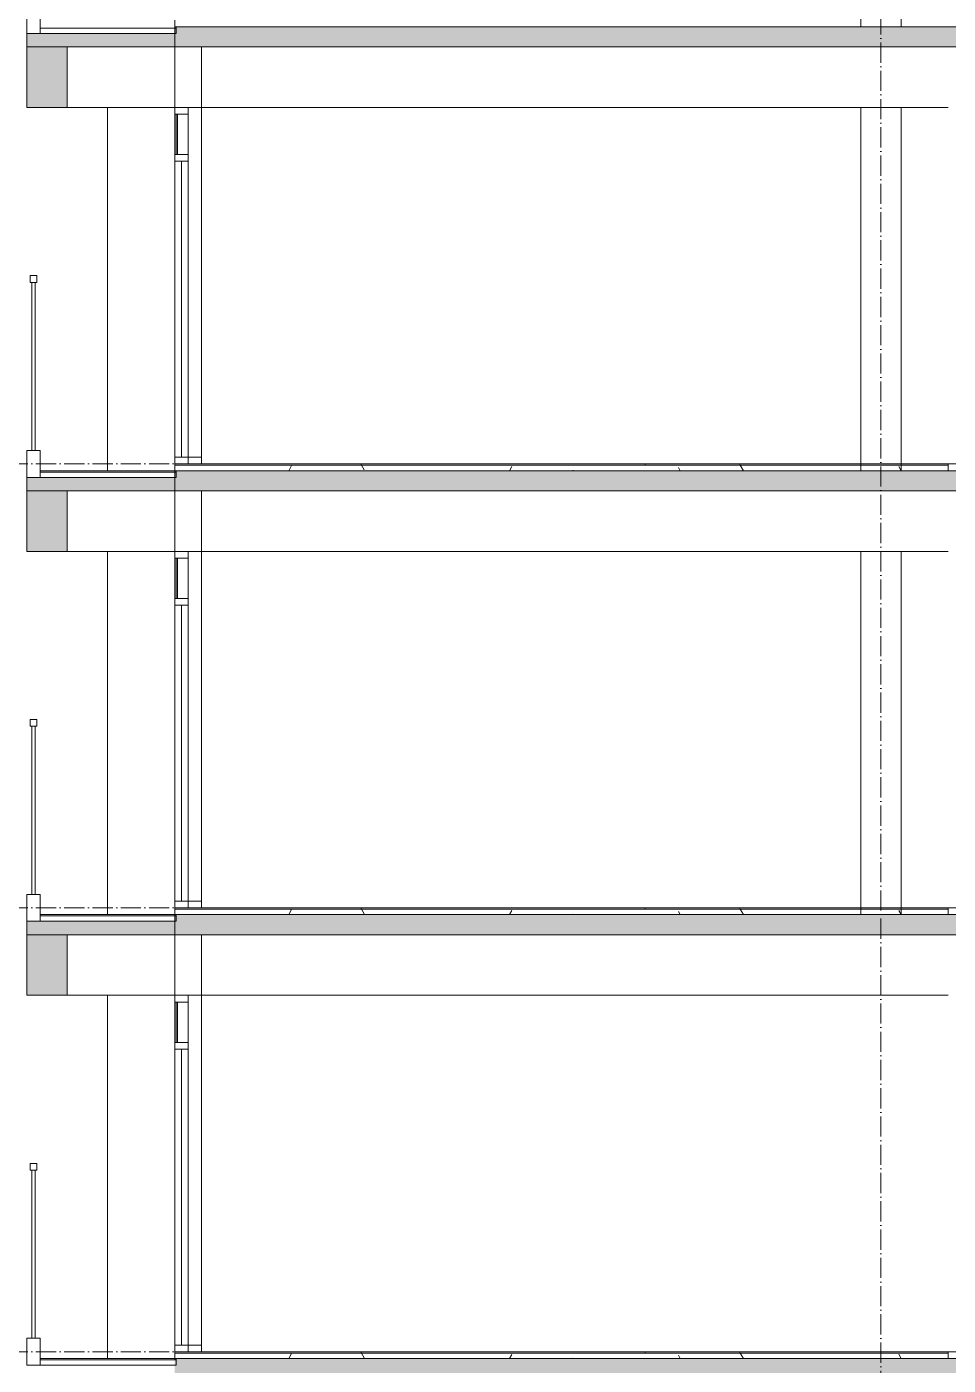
# Model space of a CAD drawing. Header units: millimetres. Extents: x -7075 to 54747, y -13937 to 93540.
# Drawn here: x 0 to 6850, y 21800 to 31750 of the extents above; entities that cross this region are included whole.
import ezdxf

# ---------------------------------------------------------------- set-up
doc = ezdxf.new("R2010")
doc.units = ezdxf.units.MM
doc.linetypes.add('Grid Line', pattern=[4.2, 3, -0.6, 0, -0.6])
for name, color, linetype, lineweight in [('A-FLOR-HRAL', 41, 'Continuous', 5), ('CUA', 31, 'Continuous', 9), ('NET CAT', 3, 'Continuous', 5), ('NET CATConcrete', 3, 'Continuous', 5), ('NET THAY 1', 41, 'Continuous', 5), ('NET THAY 2', 55, 'Continuous', 5), ('NET-CAT', 3, 'Continuous', 15), ('NET-THAY', 2, 'Continuous', 9), ('TRUC', 225, 'Continuous', 5)]:
    doc.layers.add(name, color=color, linetype=linetype, lineweight=lineweight)
pattern_1 = [(0, (19236.3, 39800), (812.8, 203.2), [67.056, -542.544, 67.056, -542.544, -3251.2]), (0, (19236.3, 39800), (812.8, 203.2), [-1219.2, 67.056, -1152.144, 67.056, -542.544, -1422.4]), (0, (19236.3, 39800), (812.8, 203.2), [-3048, 67.056, -339.344, 67.056, -948.944]), (120, (19541.1, 39901.6), (-582.3764, 602.3054), [67.056, -542.544, 67.056, -3793.744]), (120, (19541.1, 39901.6), (-582.3764, 602.3054), [-676.656, -542.544, 67.056, -1152.144, -2032]), (120, (19541.1, 39901.6), (-582.3764, 602.3054), [-2438.4, 67.056, -542.544, 67.056, -1355.344]), (120, (19541.1, 39901.6), (-582.3764, 602.3054), [-3115.056, -339.344, 67.056, -948.944]), (240, (19642.7, 40308), (-230.4236, -805.5054), [67.056, -542.544, 67.056, -3793.744]), (240, (19642.7, 40308), (-230.4236, -805.5054), [-676.656, -542.544, 67.056, -1152.144, -2032]), (240, (19642.7, 40308), (-230.4236, -805.5054), [-2438.4, 67.056, -542.544, 67.056, -1355.344]), (240, (19642.7, 40308), (-230.4236, -805.5054), [-3115.056, -339.344, 67.056, -948.944])]
pattern_2 = [(0, (19236.3, 43100), (812.8, 203.2), [67.056, -542.544, 67.056, -542.544, -3251.2]), (0, (19236.3, 43100), (812.8, 203.2), [-1219.2, 67.056, -1152.144, 67.056, -542.544, -1422.4]), (0, (19236.3, 43100), (812.8, 203.2), [-3048, 67.056, -339.344, 67.056, -948.944]), (120, (19541.1, 43201.6), (-582.3764, 602.3054), [67.056, -542.544, 67.056, -3793.744]), (120, (19541.1, 43201.6), (-582.3764, 602.3054), [-676.656, -542.544, 67.056, -1152.144, -2032]), (120, (19541.1, 43201.6), (-582.3764, 602.3054), [-2438.4, 67.056, -542.544, 67.056, -1355.344]), (120, (19541.1, 43201.6), (-582.3764, 602.3054), [-3115.056, -339.344, 67.056, -948.944]), (240, (19642.7, 43608), (-230.4236, -805.5054), [67.056, -542.544, 67.056, -3793.744]), (240, (19642.7, 43608), (-230.4236, -805.5054), [-676.656, -542.544, 67.056, -1152.144, -2032]), (240, (19642.7, 43608), (-230.4236, -805.5054), [-2438.4, 67.056, -542.544, 67.056, -1355.344]), (240, (19642.7, 43608), (-230.4236, -805.5054), [-3115.056, -339.344, 67.056, -948.944])]
pattern_3 = [(0, (19236.3, 46400), (812.8, 203.2), [67.056, -542.544, 67.056, -542.544, -3251.2]), (0, (19236.3, 46400), (812.8, 203.2), [-1219.2, 67.056, -1152.144, 67.056, -542.544, -1422.4]), (0, (19236.3, 46400), (812.8, 203.2), [-3048, 67.056, -339.344, 67.056, -948.944]), (120, (19541.1, 46501.6), (-582.3764, 602.3054), [67.056, -542.544, 67.056, -3793.744]), (120, (19541.1, 46501.6), (-582.3764, 602.3054), [-676.656, -542.544, 67.056, -1152.144, -2032]), (120, (19541.1, 46501.6), (-582.3764, 602.3054), [-2438.4, 67.056, -542.544, 67.056, -1355.344]), (120, (19541.1, 46501.6), (-582.3764, 602.3054), [-3115.056, -339.344, 67.056, -948.944]), (240, (19642.7, 46908), (-230.4236, -805.5054), [67.056, -542.544, 67.056, -3793.744]), (240, (19642.7, 46908), (-230.4236, -805.5054), [-676.656, -542.544, 67.056, -1152.144, -2032]), (240, (19642.7, 46908), (-230.4236, -805.5054), [-2438.4, 67.056, -542.544, 67.056, -1355.344]), (240, (19642.7, 46908), (-230.4236, -805.5054), [-3115.056, -339.344, 67.056, -948.944])]

# ---------------------------------------------------------------- blocks, each defined once
blk = doc.blocks.new('M_Concrete-Rectangular-Column - C3-2000 x 300mm-1087929-A-A')
at = {"layer": 'NET CAT', "color": 4}
for p, q in [((6199.9, 31150), (6199.9, 28450)), ((6499.9, 31150), (6499.9, 28450)), ((6199.9, 27850), (6199.9, 25150)), ((6499.9, 27850), (6499.9, 25150))]:
    blk.add_line(p, q, dxfattribs=at)
blk = doc.blocks.new('M_Concrete-Rectangular-Column - C3-2000 x 300mm-V72-A-A')
at = {"layer": 'NET CAT', "color": 4}
for p, q in [((6199.9, 34450), (6199.9, 31750)), ((6499.9, 34450), (6499.9, 31750))]:
    blk.add_line(p, q, dxfattribs=at)
blk = doc.blocks.new('ALC1807-ASCENT PLAZA-KET CAU 180524_rvt-1-A-A')
at = {"color": 4, "lineweight": 5}
for name in ['M_Concrete-Rectangular-Column - C3-2000 x 300mm-V72-A-A', 'M_Concrete-Rectangular-Column - C3-2000 x 300mm-1087929-A-A']:
    blk.add_blockref(name, (0, 0), dxfattribs=at)
blk = doc.blocks.new('CUA LO GIA - DB6-1834141-A-A')
at = {"layer": 'CUA'}
for p, q in [((1199.9, 21200), (1099.9, 21200)), ((1099.9, 21200), (1099.9, 21150)), ((1199.9, 21150), (1199.9, 21200)), ((1099.9, 21150), (1199.9, 21150)), ((1099.9, 21150), (1099.9, 20850)), ((1109.9, 21150), (1109.9, 20850)), ((1119.9, 21150), (1109.9, 21150)), ((1119.9, 20850), (1119.9, 21150)), ((1199.9, 21150), (1199.9, 20850)), ((1099.9, 20850), (1099.9, 20800)), ((1199.9, 20850), (1099.9, 20850)), ((1099.9, 20800), (1199.9, 20800)), ((1099.9, 18600), (1099.9, 20800)), ((1109.9, 20850), (1119.9, 20850)), ((1149.9, 20800), (1149.9, 18600)), ((1199.9, 20800), (1149.9, 20800)), ((1199.9, 20800), (1199.9, 20850)), ((1199.9, 18600), (1199.9, 20800)), ((1199.9, 18600), (1099.9, 18600)), ((1099.9, 18600), (1099.9, 18550)), ((1099.9, 18550), (1199.9, 18550)), ((1149.9, 18600), (1199.9, 18600)), ((1199.9, 18550), (1199.9, 18600))]:
    blk.add_line(p, q, dxfattribs=at)
blk = doc.blocks.new('Railing - 25mm-V63-A-A')
at = {"layer": 'NET THAY 2'}
for p, q in [((37.4, 18700), (37.4, 19950)), ((62.4, 19950), (62.4, 18700))]:
    blk.add_line(p, q, dxfattribs=at)
blk = doc.blocks.new('Railing - Railing-1915036-A-A')
at = {"layer": 'A-FLOR-HRAL'}
for p, q in [((24.9, 23300), (24.9, 23250)), ((74.9, 23300), (24.9, 23300)), ((74.9, 23250), (74.9, 23300)), ((24.9, 23250), (74.9, 23250))]:
    blk.add_line(p, q, dxfattribs=at)
blk.add_blockref('Railing - 25mm-V63-A-A', (0, 3300))

msp = doc.modelspace()

# ---------------------------------------------------------------- hatches: boundary and pattern name
at = {"layer": 'NET CAT', "lineweight": 9}
h = msp.add_hatch(color=7, dxfattribs=at)
h.paths.add_polyline_path([(40110.6, 31600), (41499.9, 31600), (41499.9, 31750), (35649.9, 31750), (35649.9, 31600), (36906.2, 31600)], flags=0)
h.paths.add_polyline_path([(6949.9, 31600), (6949.9, 31750), (1099.9, 31750), (1099.9, 31600), (1657.6, 31600)], flags=0)
h.paths.add_polyline_path([(9649.9, 31600), (11599.9, 31600), (11599.9, 31750), (9649.9, 31750)], flags=0)
h.paths.add_polyline_path([(32949.9, 31600), (32949.9, 31750), (24699.9, 31750), (24699.9, 31600), (32799.9, 31600)], flags=0)
h = msp.add_hatch(color=7, dxfattribs=at)
h.paths.add_polyline_path([(40110.6, 31600), (41499.9, 31600), (41499.9, 31750), (35599.9, 31750), (35599.9, 31600), (36906.2, 31600)])
h.paths.add_polyline_path([(1099.9, 31600), (6949.9, 31600), (6949.9, 31750), (1099.9, 31750)])
h.paths.add_polyline_path([(9599.9, 31600), (11599.9, 31600), (11599.9, 31750), (9599.9, 31750)])
h.paths.add_polyline_path([(32999.9, 31600), (32999.9, 31750), (24699.9, 31750), (24699.9, 31600), (32900.6, 31600)])
for points in [[(299.9, 31600), (1099.9, 31600), (1099.9, 31700), (-0.1, 31700), (-0.1, 31600)], [(-0.1, 31600), (1099.9, 31600), (1099.9, 31700), (-0.1, 31700)], [(299.9, 28300), (1099.9, 28300), (1099.9, 28400), (-0.1, 28400), (-0.1, 28300)], [(-0.1, 28300), (1099.9, 28300), (1099.9, 28400), (-0.1, 28400)], [(299.9, 25000), (1099.9, 25000), (1099.9, 25100), (-0.1, 25100), (-0.1, 25000)], [(-0.1, 25000), (1099.9, 25000), (1099.9, 25100), (-0.1, 25100)]]:
    msp.add_hatch(color=7, dxfattribs=at).paths.add_polyline_path(points, flags=0)
at = {"layer": 'NET CAT'}
h = msp.add_hatch(dxfattribs=at)
h.set_pattern_fill('FP_4', color=10, style=0, pattern_type=2)
h.set_pattern_definition(pattern_3)
h.paths.add_polyline_path([(1657.6, 28490), (6849.9, 28490), (6849.9, 28500), (1299.9, 28500), (1299.9, 28490)], flags=0)
h = msp.add_hatch(dxfattribs=at)
h.set_pattern_fill('FP_4', color=10, style=0, pattern_type=2)
h.set_pattern_definition(pattern_3)
h.paths.add_polyline_path([(1657.6, 28450), (6849.9, 28450), (6849.9, 28490), (1299.9, 28490), (1299.9, 28450)], flags=0)
at = {"layer": 'NET CAT', "lineweight": 9}
h = msp.add_hatch(color=7, dxfattribs=at)
h.paths.add_polyline_path([(40110.6, 28300), (41499.9, 28300), (41499.9, 28450), (35649.9, 28450), (35649.9, 28300), (36906.2, 28300)], flags=0)
h.paths.add_polyline_path([(6949.9, 28300), (6949.9, 28450), (1099.9, 28450), (1099.9, 28300), (1657.6, 28300)], flags=0)
h.paths.add_polyline_path([(9649.9, 28300), (11599.9, 28300), (11599.9, 28450), (9649.9, 28450)], flags=0)
h.paths.add_polyline_path([(32949.9, 28300), (32949.9, 28450), (24699.9, 28450), (24699.9, 28300), (32799.9, 28300)], flags=0)
h = msp.add_hatch(color=7, dxfattribs=at)
h.paths.add_polyline_path([(40110.6, 28300), (41499.9, 28300), (41499.9, 28450), (35599.9, 28450), (35599.9, 28300), (36906.2, 28300)])
h.paths.add_polyline_path([(1099.9, 28300), (6949.9, 28300), (6949.9, 28450), (1099.9, 28450)])
h.paths.add_polyline_path([(9599.9, 28300), (11599.9, 28300), (11599.9, 28450), (9599.9, 28450)])
h.paths.add_polyline_path([(32999.9, 28300), (32999.9, 28450), (24699.9, 28450), (24699.9, 28300), (32900.6, 28300)])
at = {"layer": 'NET CAT'}
h = msp.add_hatch(dxfattribs=at)
h.set_pattern_fill('FP_4', color=10, style=0, pattern_type=2)
h.set_pattern_definition(pattern_2)
h.paths.add_polyline_path([(1657.6, 25190), (6849.9, 25190), (6849.9, 25200), (1299.9, 25200), (1299.9, 25190)], flags=0)
h = msp.add_hatch(dxfattribs=at)
h.set_pattern_fill('FP_4', color=10, style=0, pattern_type=2)
h.set_pattern_definition(pattern_2)
h.paths.add_polyline_path([(1657.6, 25150), (6849.9, 25150), (6849.9, 25190), (1299.9, 25190), (1299.9, 25150)], flags=0)
at = {"layer": 'NET CAT', "lineweight": 9}
h = msp.add_hatch(color=7, dxfattribs=at)
h.paths.add_polyline_path([(40110.6, 25000), (41499.9, 25000), (41499.9, 25150), (35649.9, 25150), (35649.9, 25000), (36906.2, 25000)], flags=0)
h.paths.add_polyline_path([(6949.9, 25000), (6949.9, 25150), (1099.9, 25150), (1099.9, 25000), (1657.6, 25000)], flags=0)
h.paths.add_polyline_path([(9649.9, 25000), (11599.9, 25000), (11599.9, 25150), (9649.9, 25150)], flags=0)
h.paths.add_polyline_path([(32949.9, 25000), (32949.9, 25150), (24699.9, 25150), (24699.9, 25000), (32799.9, 25000)], flags=0)
h = msp.add_hatch(color=7, dxfattribs=at)
h.paths.add_polyline_path([(40110.6, 25000), (41499.9, 25000), (41499.9, 25150), (35599.9, 25150), (35599.9, 25000), (36906.2, 25000)])
h.paths.add_polyline_path([(1099.9, 25000), (6949.9, 25000), (6949.9, 25150), (1099.9, 25150)])
h.paths.add_polyline_path([(9599.9, 25000), (11599.9, 25000), (11599.9, 25150), (9599.9, 25150)])
h.paths.add_polyline_path([(32999.9, 25000), (32999.9, 25150), (24699.9, 25150), (24699.9, 25000), (32900.6, 25000)])
at = {"layer": 'NET CAT'}
h = msp.add_hatch(dxfattribs=at)
h.set_pattern_fill('FP_4', color=10, style=0, pattern_type=2)
h.set_pattern_definition(pattern_1)
h.paths.add_polyline_path([(1657.6, 21890), (6849.9, 21890), (6849.9, 21900), (1299.9, 21900), (1299.9, 21890)], flags=0)
h = msp.add_hatch(dxfattribs=at)
h.set_pattern_fill('FP_4', color=10, style=0, pattern_type=2)
h.set_pattern_definition(pattern_1)
h.paths.add_polyline_path([(1657.6, 21850), (6849.9, 21850), (6849.9, 21890), (1299.9, 21890), (1299.9, 21850)], flags=0)
at = {"layer": 'NET CAT', "lineweight": 9}
h = msp.add_hatch(color=7, dxfattribs=at)
h.paths.add_polyline_path([(40110.6, 21700), (41499.9, 21700), (41499.9, 21850), (35599.9, 21850), (35599.9, 21700), (36906.2, 21700)])
h.paths.add_polyline_path([(1099.9, 21700), (6949.9, 21700), (6949.9, 21850), (1099.9, 21850)])
h.paths.add_polyline_path([(9599.9, 21700), (11599.9, 21700), (11599.9, 21850), (9599.9, 21850)])
h.paths.add_polyline_path([(32999.9, 21700), (32999.9, 21850), (24699.9, 21850), (24699.9, 21700), (32900.6, 21700)])
at = {"layer": 'NET CATConcrete'}
for points in [[(299.9, 31150), (299.9, 31600), (-0.1, 31600), (-0.1, 31150)], [(299.9, 27850), (299.9, 28300), (-0.1, 28300), (-0.1, 27850)], [(299.9, 24550), (299.9, 25000), (-0.1, 25000), (-0.1, 24550)]]:
    msp.add_hatch(color=256, dxfattribs=at).paths.add_polyline_path(points, flags=0)

# ---------------------------------------------------------------- linework, layer by layer
at = {"layer": 'NET CAT', "lineweight": 13}
for p, q in [((-0.1, 31600), (-0.1, 31150)), ((299.9, 31150), (299.9, 31600)), ((-0.1, 31150), (299.9, 31150)), ((-0.1, 28300), (-0.1, 27850)), ((299.9, 27850), (299.9, 28300)), ((-0.1, 27850), (299.9, 27850)), ((-0.1, 25000), (-0.1, 24550)), ((299.9, 24550), (299.9, 25000)), ((-0.1, 24550), (299.9, 24550))]:
    msp.add_line(p, q, dxfattribs=at)
at = {"layer": 'NET CATConcrete'}
for p, q in [((299.9, 31600), (-0.1, 31600)), ((299.9, 28300), (-0.1, 28300)), ((299.9, 25000), (-0.1, 25000))]:
    msp.add_line(p, q, dxfattribs=at)
at = {"layer": 'NET THAY 2'}
for p, q in [((1099.9, 31740), (1099.9, 31800)), ((1109.9, 31740), (99.9, 31740)), ((1099.9, 28440), (1099.9, 28500)), ((6849.9, 28500), (1099.9, 28500)), ((6849.9, 28490), (1099.9, 28490)), ((1109.9, 28450), (99.9, 28450)), ((1109.9, 28440), (99.9, 28440)), ((1099.9, 25140), (1099.9, 25200)), ((6849.9, 25200), (1099.9, 25200)), ((6849.9, 25190), (1099.9, 25190)), ((1109.9, 25150), (99.9, 25150)), ((1109.9, 25140), (99.9, 25140)), ((1099.9, 21840), (1099.9, 21900)), ((6849.9, 21900), (1099.9, 21900)), ((6849.9, 21890), (1099.9, 21890)), ((1109.9, 21850), (99.9, 21850)), ((1109.9, 21840), (99.9, 21840))]:
    msp.add_line(p, q, dxfattribs=at)
at = {"layer": 'NET-CAT'}
for p, q in [((-0.1, 31900), (-0.1, 31700)), ((99.9, 31900), (99.9, 31700)), ((6949.9, 31750), (1099.9, 31750)), ((1099.9, 31600), (1099.9, 31750)), ((6949.9, 31750), (1099.9, 31750)), ((1109.9, 31700), (1109.9, 31750)), ((1099.9, 31700), (-0.1, 31700)), ((-0.1, 31700), (-0.1, 31600)), ((1099.9, 31700), (-0.1, 31700)), ((-0.1, 31700), (-0.1, 31600)), ((-0.1, 31700), (1109.9, 31700)), ((299.9, 31600), (11299.9, 31600)), ((299.9, 31600), (11299.9, 31600)), ((1099.9, 31600), (1099.9, 31150)), ((1299.9, 31600), (1099.9, 31600)), ((1299.9, 31600), (1099.9, 31600)), ((1299.9, 31150), (1299.9, 31600)), ((1099.9, 31150), (1299.9, 31150)), ((-0.1, 28600), (-0.1, 28400)), ((99.9, 28600), (-0.1, 28600)), ((99.9, 28600), (99.9, 28400)), ((1099.9, 28550), (1099.9, 28500)), ((1299.9, 28550), (1099.9, 28550)), ((1299.9, 28550), (1299.9, 28500)), ((1299.9, 28500), (1299.9, 28550)), ((6849.9, 28450), (6849.9, 28500)), ((1099.9, 28400), (-0.1, 28400)), ((-0.1, 28400), (-0.1, 28300)), ((1099.9, 28400), (-0.1, 28400)), ((-0.1, 28400), (-0.1, 28300)), ((-0.1, 28400), (1109.9, 28400)), ((6949.9, 28450), (1099.9, 28450)), ((1099.9, 28300), (1099.9, 28450)), ((6949.9, 28450), (1099.9, 28450)), ((1109.9, 28400), (1109.9, 28450)), ((1299.9, 28450), (6849.9, 28450)), ((299.9, 28300), (11299.9, 28300)), ((299.9, 28300), (11299.9, 28300)), ((1099.9, 28300), (1099.9, 27850)), ((1299.9, 28300), (1099.9, 28300)), ((1299.9, 28300), (1099.9, 28300)), ((1299.9, 27850), (1299.9, 28300)), ((1099.9, 27850), (1299.9, 27850)), ((-0.1, 25300), (-0.1, 25100)), ((99.9, 25300), (-0.1, 25300)), ((99.9, 25300), (99.9, 25100)), ((1099.9, 25250), (1099.9, 25200)), ((1299.9, 25250), (1099.9, 25250)), ((1299.9, 25250), (1299.9, 25200)), ((1299.9, 25200), (1299.9, 25250)), ((6849.9, 25150), (6849.9, 25200)), ((1099.9, 25100), (-0.1, 25100)), ((-0.1, 25100), (-0.1, 25000)), ((1099.9, 25100), (-0.1, 25100)), ((-0.1, 25100), (-0.1, 25000)), ((-0.1, 25100), (1109.9, 25100)), ((6949.9, 25150), (1099.9, 25150)), ((1099.9, 25000), (1099.9, 25150)), ((6949.9, 25150), (1099.9, 25150)), ((1109.9, 25100), (1109.9, 25150)), ((1299.9, 25150), (6849.9, 25150)), ((299.9, 25000), (11299.9, 25000)), ((299.9, 25000), (11299.9, 25000)), ((1099.9, 25000), (1099.9, 24550)), ((1299.9, 25000), (1099.9, 25000)), ((1299.9, 25000), (1099.9, 25000)), ((1299.9, 24550), (1299.9, 25000)), ((1099.9, 24550), (1299.9, 24550)), ((-0.1, 22000), (-0.1, 21800)), ((99.9, 22000), (-0.1, 22000)), ((99.9, 22000), (99.9, 21800)), ((1099.9, 21950), (1099.9, 21900)), ((1299.9, 21950), (1099.9, 21950)), ((1299.9, 21950), (1299.9, 21900)), ((1299.9, 21900), (1299.9, 21950)), ((6849.9, 21850), (6849.9, 21900)), ((-0.1, 21800), (1109.9, 21800)), ((6949.9, 21850), (1099.9, 21850)), ((1109.9, 21800), (1109.9, 21850)), ((1299.9, 21850), (6849.9, 21850))]:
    msp.add_line(p, q, dxfattribs=at)
at = {"layer": 'NET-THAY'}
for p, q in [((-0.1, 31600), (299.9, 31600)), ((299.9, 31150), (6849.9, 31150)), ((599.9, 28450), (599.9, 31150)), ((1299.9, 31150), (1299.9, 28550)), ((-0.1, 28300), (299.9, 28300)), ((299.9, 27850), (6849.9, 27850)), ((599.9, 25150), (599.9, 27850)), ((1299.9, 27850), (1299.9, 25250)), ((-0.1, 25000), (299.9, 25000)), ((299.9, 24550), (6849.9, 24550)), ((599.9, 21850), (599.9, 24550)), ((1299.9, 24550), (1299.9, 21950))]:
    msp.add_line(p, q, dxfattribs=at)
at = {"layer": 'TRUC', "linetype": 'Grid Line', "ltscale": 50}
for p, q in [((6349.9, -10536.9), (6349.9, 93540.4)), ((-7075.1, 28500), (51521, 28500)), ((-7075.1, 25200), (51521, 25200)), ((-7075.1, 21900), (51521, 21900))]:
    msp.add_line(p, q, dxfattribs=at)

# ---------------------------------------------------------------- block references
at = {"lineweight": 5}
msp.add_blockref('ALC1807-ASCENT PLAZA-KET CAU 180524_rvt-1-A-A', (0, 0), dxfattribs=at)
at = {"layer": 'CUA'}
for p in [(0, 9950), (0, 6650), (0, 3350)]:
    msp.add_blockref('CUA LO GIA - DB6-1834141-A-A', p, dxfattribs=at)
at = {"layer": 'NET THAY 1'}
for p in [(0, 6600), (0, 3300), (0, 0)]:
    msp.add_blockref('Railing - Railing-1915036-A-A', p, dxfattribs=at)

doc.saveas('drawing.dxf')
